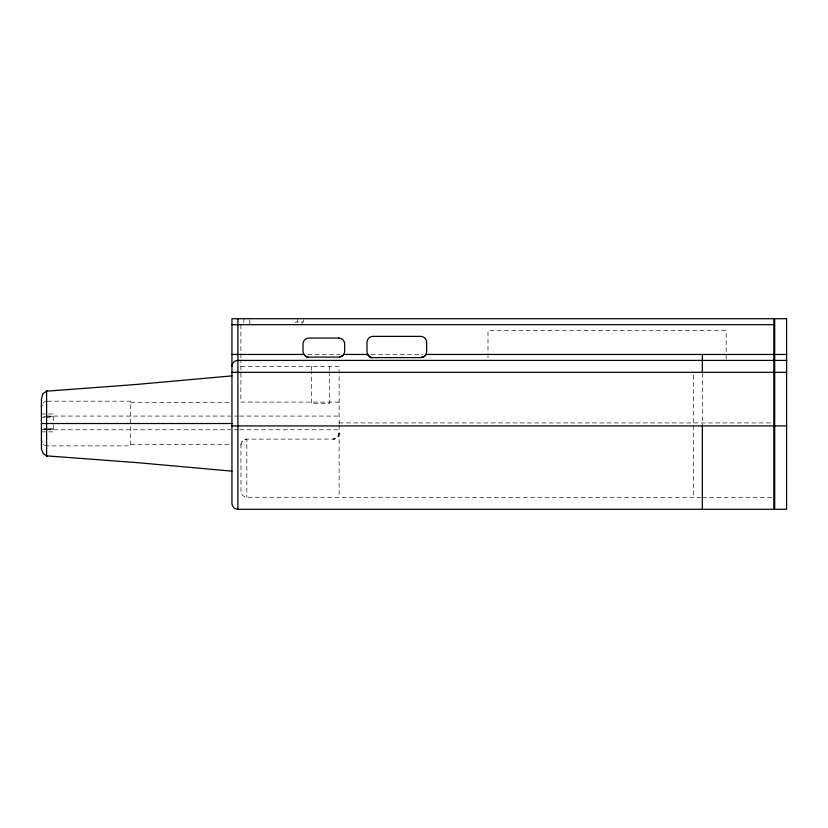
<?xml version="1.0" encoding="UTF-8"?>
<svg xmlns="http://www.w3.org/2000/svg" width="828" height="828" viewBox="0 0 828 828"><rect width="100%" height="100%" fill="white"/><g stroke="black" fill="none" stroke-linecap="round" stroke-linejoin="round"><path stroke-width="0.62" stroke-dasharray="4.14 3.1" d="M701.078 497.359L245.75 497.266L242.625 495.62L240.979 492.494L240.958 444.077M339.107 433.675L339.128 433.168A5.993 5.848 0 0 1 333.166 439.078L246.651 439.13L244.208 439.73L242.169 441.376M240.876 445.081L242.128 441.427L240.938 444.191M333.674 439.109L334.253 439.026L333.166 439.13M246.465 439.14L245.75 439.223L246.827 439.13L246.827 497.317M307.757 354.456L340.101 354.456M371.151 354.456L422.901 354.456M240.876 366.359L339.128 366.359L339.128 424.278M47.351 401.176L130.72 401.176L130.72 445.868L47.351 445.868M339.128 402.087L240.876 402.087L240.876 360.045M130.72 402.677L230.66 402.677M41.4 414L53.313 414L53.313 424.205M46.554 416.08L230.66 416.08M234.531 416.08L238.402 416.08M239.696 416.08L339.128 416.08M43.78 416.401L47.351 416.401M48.541 416.401L53.313 416.401M41.4 417.24L44.971 417.24M46.161 417.24L53.313 417.24M339.128 422.932L771.572 422.932M43.78 428.604L47.351 428.604M48.541 428.604L53.313 428.604M43.78 429.453L47.351 429.453M48.541 429.453L53.313 429.453M41.4 429.773L45.261 429.773M46.554 429.773L230.66 429.773M234.531 429.784L238.402 429.784M239.696 429.784L339.128 429.784M41.4 431.864L53.313 431.864L53.313 425.168M130.72 444.367L230.681 444.367M702.351 497.359L772.524 497.359M726.166 359.166L726.166 330.641L487.992 330.641L487.992 359.166M702.351 373.242L702.351 426.306M693.419 374.991L693.419 497.359M339.128 425.209L339.128 497.359M329.296 366.359L329.296 370.219M329.296 371.513L329.296 403.66L311.431 403.66L311.431 371.513M311.431 366.359L311.431 370.219M303.4 319.825L303.4 322.03L295.71 322.03L295.71 322.858M302.023 322.03L302.023 324.679M297.438 318.728L297.438 322.03M249.808 319.918L249.808 324.679M243.856 318.728L243.856 323.489M240.876 324.679L240.876 352.469M240.876 353.732L240.876 358.783M43.46 402.656A6.013 6.013 0 0 1 45.55 401.445M45.55 445.599A6.013 6.013 0 0 1 43.46 444.388M339.066 433.168A5.993 5.92 30.7 0 1 333.166 439.171"/><path stroke-width="1.24" d="M46.616 455.835L46.616 391.199L42.932 393.735L41.4 399.003L41.441 449.024L43.128 453.578L46.451 455.814M425.375 355.305L423.739 356.754M343.268 355.046L341.726 356.33M231.943 375.881L136.672 384.44L47.351 391.116M231.943 324.679L773.807 324.679M231.943 354.456L304 354.456M367.715 354.456L343.713 354.456A5.103 4.43 -57.1 0 1 343.32 355.098M425.934 354.456L773.807 354.456M774.687 354.456L786.6 354.456M773.807 360.408L237.895 360.408A5.951 5.951 0 0 0 231.943 366.359M774.687 360.408L786.6 360.408M231.943 372.321L773.807 372.321M774.687 372.321L786.6 372.321M41.4 423.522L231.943 423.522M231.943 425.913L773.807 425.913M774.687 425.913L786.6 425.913M237.895 509.272L773.807 509.272L773.807 318.728L231.943 318.728L231.943 503.32A5.951 5.951 0 0 0 237.895 509.272L237.895 318.728M47.351 455.928L136.672 462.593L231.943 471.153M305.987 356.33L304.445 355.046M369.899 356.754L368.263 355.305M702.351 354.456L702.351 372.321M702.351 425.913L702.351 509.272M47.362 456.156A5.993 4.844 12.2 0 1 46.585 456.062M46.585 390.971A5.993 4.854 -12.2 0 1 47.362 390.878M41.835 442.028A6.013 6.013 0 0 1 41.441 439.803M41.441 407.241A6.013 6.013 0 0 1 41.835 405.016M47.351 455.7A5.993 4.388 10.9 0 1 46.647 455.617M46.647 391.427A5.993 4.388 -10.9 0 1 47.351 391.344M426.037 354.508A4.978 4.254 -62.9 0 1 425.457 355.388M304.507 354.995A5.103 4.275 56.6 0 1 304.073 354.415M308.192 357.354A5.744 5.661 -48.7 0 1 305.884 356.495M341.612 356.164A5.744 5.206 0.3 0 1 339.449 356.847M368.356 355.222A4.978 4.016 61.8 0 1 367.818 354.394M372.114 357.924A5.672 5.537 -46.2 0 1 369.743 356.961M423.584 356.537A5.672 4.906 0.4 0 1 421.411 357.23M786.6 318.728L774.687 318.728L774.687 509.272L786.6 509.272L786.6 318.728M420.686 336.375L372.962 336.375A5.951 5.951 0 0 0 367.001 342.326L367.001 351.641A5.951 5.951 0 0 0 372.962 357.592L420.686 357.592A5.951 5.951 0 0 0 426.637 351.641L426.637 342.326A5.951 5.951 0 0 0 420.686 336.375M338.745 338.052L308.968 338.052A5.951 5.951 0 0 0 303.017 344.013L303.017 351.165A5.951 5.951 0 0 0 308.968 357.127L338.745 357.127A5.951 5.951 0 0 0 344.696 351.165L344.696 344.013A5.951 5.951 0 0 0 338.745 338.052"/></g></svg>
